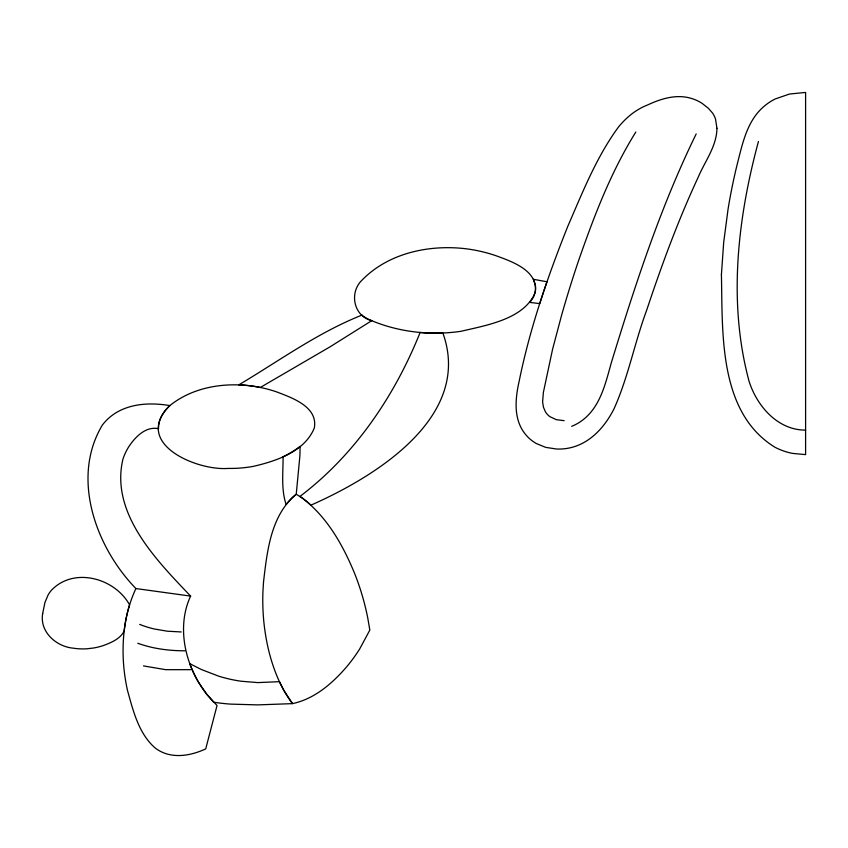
<?xml version="1.0" encoding="UTF-8"?>
<svg xmlns="http://www.w3.org/2000/svg" width="848" height="848" viewBox="0 0 848 848"><rect width="100%" height="100%" fill="white"/><g stroke="black" fill="none" stroke-linecap="round" stroke-linejoin="round"><path stroke-width="1.27" d="M283.073 456.807C283.179 472.707 280.974 489.158 286.136 504.539A56.943 56.943 0 0 1 296.238 494.214L299.874 456.065A257.877 257.877 0 0 0 300.075 446.387A94.923 94.923 0 0 1 283.062 456.775M758.441 141.478C737.516 218.964 727.923 302.524 749.007 381.049C756.755 405.906 777.701 430.275 805.6 430.095M543.716 291.394L539.72 303.616L529.968 302.429L533.604 296.895L535.417 291.065A18.836 18.836 0 0 0 535.342 285.129L533.381 279.278L546.981 281.79L544.183 290.027M361.958 315.096C317.841 332.596 279.321 360.782 238.765 384.886A130.497 130.497 0 0 1 249.535 385.713A132.659 132.659 0 0 1 276.374 391.797C291.744 397.701 318.201 406.648 314.322 427.954C304.739 451.645 276.353 461.015 253.435 466.347A126.946 126.946 0 0 1 228.154 468.414C196.81 470.937 131.832 443.387 169.876 405.577C164.417 410.464 159.996 416.909 158.83 424.254A24.825 24.825 0 0 0 158.523 428.706C145.676 425.94 134.959 437.25 128.589 447.023A56.583 56.583 0 0 0 122.992 458.927C109.89 513.22 156.52 560.305 190.62 596.102C181.016 616.57 181.864 640.558 189.062 661.62A112.349 112.349 0 0 0 198.58 682.322L207.082 694.703L217.035 705.515L205.714 748.901C193.567 754.476 179.469 757.762 166.346 753.798A35.669 35.669 0 0 1 155.311 748.106C138.69 733.753 133.157 710.804 127.507 690.473A186.528 186.528 0 0 1 123.416 661.896C121.911 636.954 125.207 611.323 135.913 588.554C95.866 547.373 70.564 477.837 102.407 425.007A49.597 49.597 0 0 1 115.402 413.124C131.567 403.097 151.612 402.577 169.876 405.577C191.977 387.759 221.858 382.522 249.535 385.713A132.5 132.5 0 0 1 260.325 387.462L329.925 346.906L371.721 320.682C390.377 328.483 410.496 332.469 430.678 333.084A176.691 176.691 0 0 0 460.983 331.303C485.862 325.356 523.704 319.431 535.035 292.963C539.148 270.777 511.916 261.534 495.794 255.651A151.75 151.75 0 0 0 467.025 248.899C430.201 244.213 388.85 252.662 362.223 279.946C348.92 292.348 353.425 316.113 371.721 320.682M696.187 133.931C660.507 206.923 635.311 284.451 611.546 361.969C605.546 383.052 600.522 407.316 581.516 420.926A46.036 46.036 0 0 1 571.679 426.332M635.82 132.044C610.708 172.261 593.77 216.887 578.283 261.502A1132.97 1132.97 0 0 0 561.482 315.657L552.567 349.323L543.388 392.37L542.603 401.984L543.483 407.294L545.381 411.715A16.6 16.6 0 0 0 549.949 416.686L556.299 419.675L564.132 420.672M190.62 669.676L165.625 669.676L143.46 665.903M181.196 631.951L167.416 631.209L154.368 629.004A101.23 101.23 0 0 1 139.687 624.404M184.97 650.808C168.996 650.808 152.873 648.731 137.8 643.261M135.913 588.554L190.62 596.102M371.742 320.618A34.079 34.079 0 0 1 361.916 315.149M721.415 274.71C722.729 332.681 718.192 412.276 774.934 447.235A64.024 64.024 0 0 0 792.615 453.404L805.6 454.623L805.6 92.432L789.456 94.043L775.125 98.993A53.816 53.816 0 0 0 762.84 107.42C748.275 120.48 743.251 140.249 738.682 158.47A567.206 567.206 0 0 0 728.05 209.244L723.683 242.443L721.415 274.71M716.942 128.271C716.719 146.386 704.826 161.385 698.105 177.433C678.029 220.565 661.62 265.307 646.6 310.421C634.558 342.846 628.209 377.339 613.984 408.906C606.076 424.445 594.119 438.978 577.53 445.55A51.039 51.039 0 0 1 556.394 449.005L545.677 447.362L536.402 443.568A37.959 37.959 0 0 1 525.463 434.346C513.188 419.431 515.181 398.687 519.177 381.134C529.947 327.996 547.755 276.533 567.821 226.246C582.65 192.178 596.504 156.795 618.711 126.723C623.852 120.543 629.757 114.936 636.541 110.6A64.056 64.056 0 0 1 647.798 104.876C661.27 98.591 676.746 93.842 691.512 98.463A41.372 41.372 0 0 1 702.049 103.318L708.366 108.29L712.606 113.102A24.931 24.931 0 0 1 715.521 119.07L716.942 128.271M263.505 582.078L262.912 592.074A221.932 221.932 0 0 0 263.823 621.669C265.986 642.858 271.01 663.889 280.137 683.191A131.694 131.694 0 0 0 283.932 690.516A116.95 116.95 0 0 0 288.044 697.342A102.937 102.937 0 0 0 292.486 703.628C314.523 698.943 332.374 683.424 346.694 666.772A163.081 163.081 0 0 0 359.679 648.974L369.834 630.064L367.788 618.15A255.227 255.227 0 0 0 354.665 573.555C342.91 545.063 327.021 516.708 301.962 497.861A71.211 71.211 0 0 0 299.906 496.451C354.856 454.878 394.649 395.995 420.131 332.48A176.077 176.077 0 0 0 442.868 332.999C473.057 417.078 374.901 476.905 310.93 505.164A89.21 89.21 0 0 0 301.973 497.84L296.259 494.236C270.65 515.425 267.162 551.306 263.505 582.078M42.686 613.486C39.421 631.643 56.032 646.547 73.045 648.148A63.494 63.494 0 0 0 86.634 648.815L93.609 647.999A67.395 67.395 0 0 0 103.498 645.508C111.268 642.593 120.066 638.968 124.115 631.23A150.52 150.52 0 0 1 126.956 614.514A135.5 135.5 0 0 1 129.574 604.847C114.819 578.029 73.808 566.644 51.442 590.261A29.86 29.86 0 0 0 48.124 594.914L44.944 602.451L42.686 613.486M279.427 681.675L257.781 682.598L241.171 681.23A141.669 141.669 0 0 1 218.593 676.132L201.368 669.517L189.772 663.634A111.141 111.141 0 0 0 206.34 693.77L213.707 702.25L217.851 702.822A237.122 237.122 0 0 0 230.338 704.105L257.665 704.889L292.496 703.628L283.932 690.516L279.427 681.675"/></g></svg>
